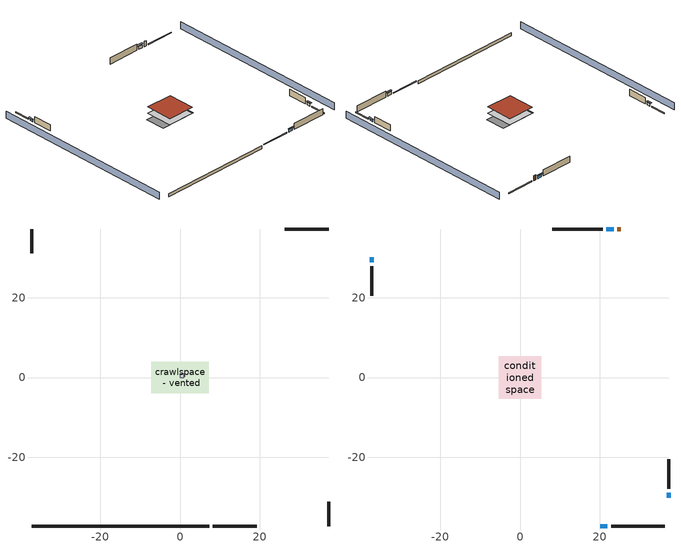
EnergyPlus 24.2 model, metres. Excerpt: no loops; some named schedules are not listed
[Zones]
crawlspace - vented
 floor foundation (Slab1 construction): -7.17,-3.98 -7.17,3.98 7.17,3.98 7.17,-3.98 z-0.91
 wall outside (RimJoist1 construction): 8.23,-37.29 19.27,-37.29 z0.3:0.61
 wall outside (RimJoist2 construction): -37.29,37.29 -37.29,31.16 z0.3:0.61
 wall outside (RimJoist3 construction): 37.29,37.29 26.25,37.29 z0.3:0.61
 wall outside (RimJoist4 construction): 37.29,-37.29 37.29,-31.16 z0.3:0.61
 wall foundation (FoundationWall1 construction): -37.29,-37.29 7.3,-37.29 z-0.91:0.3
furnace airloop ret air zone
 floor adiabatic (AdiabaticConst): 0,0 0,1 1,1 1,0 z0
 wall adiabatic (AdiabaticConst): 0,1 0,0 1,0 1,1 0,1 z0:1
 ceiling adiabatic (AdiabaticConst): 1,0 1,1 0,1 0,0 z1
conditioned space
 floor to crawlspace - vented (Floor1 construction): -5.34,-5.34 -5.34,5.34 5.34,5.34 5.34,-5.34 z0.3
 wall outside (AdiabaticWallConstruction 1): 25.33,37.29 24.41,37.29 z0.3:2.34
 wall outside (AdiabaticWallConstruction): 20.19,-37.29 21.96,-37.29 / 23.48,37.29 21.72,37.29 z0.3:1.49; -37.29,30.23 -37.29,28.92 / 37.29,-30.23 37.29,-28.92 z0.3:1.19
 wall outside (Wall1 construction): 22.89,-37.29 36.36,-37.29 z0.3:2.74
 wall outside (Wall2 construction): -37.29,27.99 -37.29,20.5 z0.3:2.74
 wall outside (Wall3 construction): 20.79,37.29 8.08,37.29 z0.3:2.74
 wall outside (Wall4 construction): 37.29,-27.99 37.29,-20.5 z0.3:2.74
 window (WindowConstruction): 20.2,-37.29 21.96,-37.29 z0.3:1.49
 window (WindowConstruction 1): -37.29,30.23 -37.29,28.92 z0.3:1.19
 window (WindowConstruction 2): 23.48,37.29 21.72,37.29 z0.3:1.49
 window (WindowConstruction 3): 37.29,-30.23 37.29,-28.92 z0.3:1.19
 door (Door): 25.33,37.29 24.41,37.29 z0.3:2.34
 roof outside (Roof1 construction): -5.34,5.34 -5.34,-5.34 5.34,-5.34 5.34,5.34 z2.74
shading: -41.86,37.29 -41.86,-37.29 / 41.86,-37.29 41.86,37.29 z0:2.74; 22.27,-37.29 19.89,-37.29 19.89,-37.9 22.27,-37.9 z1.8; -37.29,28.61 -37.29,30.54 -37.9,30.54 -37.9,28.61 z1.49; 21.41,37.29 23.79,37.29 23.79,37.9 21.41,37.9 z1.8; 37.29,-28.61 37.29,-30.54 37.9,-30.54 37.9,-28.61 z1.49
[Building]
Building 1: Terrain=Suburbs
[Site:Location]
Portland Intl Arpt_OR: Latitude {deg}=45.59; Longitude {deg}=-122.6; Time Zone {hr}=-8; Elevation {m}=33; Keep Site Location Information=Yes
[Site:GroundTemperature:Shallow]
10.2558, 8.96328, 8.85977, 9.47314, 11.9355, 14.3863, 16.5111, 17.8571, 17.9714, 16.8767, 14.8061, 12.4304
[Site:WaterMainsTemperature]
Calculation Method=Schedule; Temperature Schedule=mains temperature schedule
[Material] Roughness=Rough; Thermal Absorptance=0.9
Name | Thickness {m} | Conductivity {W/m-K} | Density {kg/m3} | Specific Heat {J/kg-K} | Solar Absorptance | Visible Absorptance
asphalt or fiberglass shingles | 0.00635 | 0.162714 | 1121.4 | 1465.45 | 0.85 | 0.85
concrete 8.0 in. | 0.2032 | 1.803125 | 2242.8 | 837.4 | 0.7 | 0.7
door material | 0.04445 | 0.0612267 | 512.64 | 1214.23 | 0.7 | 0.7
floor covering | 0.0127 | 0.0433444 | 54.468 | 1339.84 | 0.6 | 0.6
floor stud and cavity | 0.1397 | 0.923637 | 92.3553 | 1139.71 | 0.7 | 0.7
furniture material conditioned space 1 | 0.1524 | 0.115458 | 640.8 | 1214.23 | 0.6 | 0.6
gypsum board | 0.0127 | 0.160291 | 801 | 837.4 | 0.6 | 0.6
osb sheathing 0.5 in. | 0.0127 | 0.115458 | 512.64 | 1214.23 | 0.7 | 0.7
osb sheathing 0.75 in. | 0.01905 | 0.115458 | 512.64 | 1214.23 | 0.7 | 0.7
rim joist stud and cavity | 0.0508 | 0.178688 | 50.32683 | 1063.81 | 0.6 | 0.6
roof rigid ins | 0.051816 | 0.029427 | 32.04 | 1214.23 | 0.7 | 0.7
roof stud and cavity | 0.2032 | 0.133729 | 78.34581 | 1123.46 | 0.7 | 0.7
soil 0.5 in. | 0.0127 | 1.3848 | 1842.3 | 418.7 | 0.7 | 0.7
wall rigid ins | 0.512978 | 0.029427 | 32.04 | 1214.23 | 0.7 | 0.7
wall stud and cavity | 0.1397 | 0.550994 | 139.0536 | 1170.24 | 0.7 | 0.7
wall stud and cavity 1 | 0.0889 | 0.380278 | 52.3479 | 1209.89 | 0.7 | 0.7
wall stud and cavity 2 | 0.0889 | 0.391764 | 83.0341 | 1211.67 | 0.7 | 0.7
wood siding | 0.0254 | 0.102417 | 544.68 | 1172.36 | 0.85 | 0.85
wood siding 1; wood siding 2 | 0.0254 | 0.102417 | 544.68 | 1172.36 | 0.7 | 0.7
[Material:NoMass]
Adiabatic: Roughness=Rough; Thermal Resistance {m2-K/W}=176.1; Thermal Absorptance=0.9; Solar Absorptance=0.7; Visible Absorptance=0.7
[WindowMaterial:SimpleGlazingSystem]
WindowMaterial: U-Factor {W/m2-K}=2.66866; Solar Heat Gain Coefficient=0.54
[Construction]
AdiabaticConst: Adiabatic
AdiabaticWallConstruction: wood siding 1, wall rigid ins, wall stud and cavity 1, gypsum board
AdiabaticWallConstruction 1: wood siding 2, wall rigid ins, wall stud and cavity 1, gypsum board
Door: door material
Floor1 construction: floor stud and cavity, osb sheathing 0.75 in., floor covering
FoundationWall1 construction: concrete 8.0 in.
furniture construction conditioned space 1: furniture material conditioned space 1
PartitionWallConstruction: gypsum board, wall stud and cavity 2, gypsum board
RimJoist1 construction; RimJoist2 construction; RimJoist3 construction; RimJoist4 construction: wood siding, rim joist stud and cavity
Roof1 construction: asphalt or fiberglass shingles, roof rigid ins, osb sheathing 0.75 in., roof stud and cavity, gypsum board
Slab1 construction: soil 0.5 in.
Wall1 construction; Wall2 construction; Wall3 construction; Wall4 construction: wood siding, osb sheathing 0.5 in., wall stud and cavity, gypsum board
WindowConstruction; WindowConstruction 1; WindowConstruction 2; WindowConstruction 3: WindowMaterial
[Zone] Multiplier=1
Name | Volume {m3} | Part of Total Floor Area
conditioned space | 278.185 | Yes
crawlspace - vented | 139.092 | Yes
furnace airloop ret air zone | 1 | No
[Space]
Name | Zone | Volume {m3} | Space Type
conditioned space 1 | conditioned space | 278.185
crawlspace - vented 1 | crawlspace - vented | 139.092
furnace airloop ret air space | furnace airloop ret air zone |  | Plenum Space Type
[SurfaceProperty:IncidentSolarMultiplier] Incident Solar Multiplier=1; Incident Solar Multiplier Schedule=trans schedule winter=0.85 summer=0.7
Window1; Window2; Window3; Window4
[InternalMass] Zone or ZoneList=conditioned space; Space or SpaceList=conditioned space 1
Name | Construction | Surface Area {m2}
furniture mass conditioned space 1 | furniture construction conditioned space 1 | 45.63397
partition wall mass | PartitionWallConstruction | 114.085
[Lights]
interior lighting: Zone or ZoneList or Space or SpaceList=conditioned space 1; Schedule=lighting_interior; Design Level Calculation Method=LightingLevel; Lighting Level {W}=177.193; Return Air Fraction=0; Fraction Radiant=0.6; Fraction Visible=0.2; Fraction Replaceable=1
[People]
occupants: Zone or ZoneList or Space or SpaceList=conditioned space 1; Number of People Schedule=occupants; Number of People Calculation Method=People; Number of People=3; Fraction Radiant=0.314171; Sensible Heat Fraction=0.56303; Activity Level Schedule=occupants activity schedule; Carbon Dioxide Generation Rate {m3/s-W}=0; Enable ASHRAE 55 Comfort Warnings=No; Mean Radiant Temperature Calculation Type=EnclosureAveraged
[ElectricEquipment] Zone or ZoneList or Space or SpaceList=conditioned space 1; Design Level Calculation Method=EquipmentLevel
Name | Schedule | Design Level {W} | Fraction Latent | Fraction Radiant | Fraction Lost
ceiling fan | ceiling_fan | 18.6451 | 0 | 0.558 | 0
clothes dryer | clothes_dryer | 2358 | 0.015 | 0.081 | 0.85
clothes washer | clothes_washer | 86.73 | 0.03 | 0.162 | 0.7
cooking range | cooking_range | 643.173 | 0.08 | 0.432 | 0.2
dishwasher | dishwasher | 240.889 | 0.3 | 0.18 | 0.4
freezer | freezer schedule | 194.914 | 0 | 0.6 | 0
fridge | fridge schedule | 41.5354 | 0 | 0.6 | 0
mech vent bath fan 0 | mech vent bath fan 0 schedule | 30 | 0 | 0 | 1
mech vent house fan | mech vent house fan schedule | 0 | 0 | 0 | 1
mech vent house fan cfis | mech vent house fan cfis schedule | 0 | 0 | 0 | 0
mech vent range fan 0 | mech vent range fan 0 schedule | 30 | 0 | 0 | 1
misc plug loads | plug_loads_other | 166.669 | 0.021 | 0.558 | 0.049
misc tv | plug_loads_tv | 213.067 | 0 | 0.6 | 0
whole house fan | Always On Discrete | 0 | 0 | 0 | 1
[OtherEquipment] Design Level Calculation Method=EquipmentLevel
Name | Fuel Type | Zone or ZoneList or Space or SpaceList | Schedule | Design Level {W} | Fraction Latent | Fraction Radiant | Fraction Lost
clothes dryer 1 | Electricity | conditioned space 1 | clothes_dryer | 0 | 0.015 | 0.081 | 0.85
cooking range 1 | Electricity | conditioned space 1 | cooking_range | 0 | 0.08 | 0.432 | 0.2
furnace airloop_0 SupCondToLv; furnace airloop_0 SupSensLkToCond; mech vent house fan sensible load; water heater sens | None | conditioned space 1 | Always On Discrete | 0 | 0 | 0 | 0
furnace airloop_0 SupLatLkToCond; mech vent house fan latent load; water heater lat | None | conditioned space 1 | Always On Discrete | 0 | 1 | 0 | 0
general water use latent | None | conditioned space 1 | general water use schedule | 62.594 | 1 | 0 | 0
general water use sensible | None | conditioned space 1 | general water use schedule | -61.6891 | 0 | 0.6 | 0
water heater energy adjustment1 | Electricity | conditioned space 1 | Always On Discrete | 0.01 | 0 | 0 | 1
furnace airloop_0 RetCondToDZ; furnace airloop_0 SupCondToDZ; furnace airloop_0 SupSensLkToDZ | None | crawlspace - vented 1 | Always On Discrete | 0 | 0 | 0 | 0
furnace airloop_0 SupLatLkToDZ | None | crawlspace - vented 1 | Always On Discrete | 0 | 1 | 0 | 0
furnace airloop_0 RetCondToRP; furnace airloop_0 RetSensLkToRP | None | furnace airloop ret air space | Always On Discrete | 0 | 0 | 0 | 0
furnace airloop_0 RetLatLkToRP | None | furnace airloop ret air space | Always On Discrete | 0 | 1 | 0 | 0
[ZoneInfiltration:DesignFlowRate] Schedule=Always On Discrete
Name | Zone or ZoneList or Space or SpaceList | Design Flow Rate Calculation Method | Design Flow Rate {m3/s} | Air Changes per Hour {1/hr} | Constant Term Coefficient | Temperature Term Coefficient | Velocity Term Coefficient | Velocity Squared Term Coefficient
infil flow; natural vent flow; whole house fan flow | conditioned space 1 | Flow/Zone | 0
crawlspace_vented 1 duct leakage imbalance infil flow | crawlspace - vented 1 | Flow/Zone | 0
infil crawlspace - vented 1 | crawlspace - vented 1 | AirChanges/Hour |  | 2.6013 | 1 | 0 | 0 | 0
[ZoneMixing] Schedule=Always On Continuous; Design Flow Rate Calculation Method=Flow/Zone; Design Flow Rate {m3/s}=0
Name | Zone or Space | Source Zone or Space
furnace airloop_0 ZoneMixDZToCond mix | conditioned space | crawlspace - vented
furnace airloop_0 ZoneMixCondToDZ mix | crawlspace - vented | conditioned space
[SurfaceProperty:ExposedFoundationPerimeter]
Slab1: Exposed Perimeter Calculation Method=TotalExposedPerimeter; Total Exposed Perimeter {m}=44.59224
[SpaceList]
Plenum Space Type: furnace airloop ret air space
[AvailabilityManager:Scheduled] Schedule=Always On Discrete
furnace airloop Availability Manager; room ac airloop Availability Manager
[AirLoopHVAC:ReturnPlenum]
Air Loop HVAC Return Plenum 1: Zone=furnace airloop ret air zone
[WaterUse:Equipment]
dishwasher: Peak Flow Rate {m3/s}=4.02705e-06; Flow Rate Fraction Schedule=hot_water_dishwasher
[Foundation:Kiva]
Foundation Kiva 1: Initial Indoor Air Temperature {C}=8.49991; Wall Height Above Grade {m}=0.3048; Wall Depth Below Slab {m}=0.2032
[Foundation:Kiva:Settings]
Soil Conductivity {W/m-K}=1.3848; Soil Density {kg/m3}=1842.3; Soil Specific Heat {J/kg-K}=418.7; Ground Solar Absorptivity=0.9; Ground Thermal Absorptivity=0.9; Ground Surface Roughness {m}=0.03; Far-Field Width {m}=40; Deep-Ground Boundary Condition=ZeroFlux; Deep-Ground Depth {m}=40; Minimum Cell Dimension {m}=0.2; Maximum Cell Growth Coefficient=3; Simulation Timestep=Timestep
[Exterior:Lights]
exterior lighting: Schedule=exterior lighting schedule; Design Level {W}=6.19068
[ElectricLoadCenter:Storage:LiIonNMCBattery]
Vehicle1 li ion: Availability Schedule=Always On Discrete; Radiative Fraction=0; Lifetime Model=None; Number of Cells in Series=15; Number of Strings in Parallel=494; Initial Fractional State of Charge=0.950003; DC to DC Charging Efficiency=1; Battery Mass {kg}=784.971; Battery Surface Area {m2}=5.64764; Battery Specific Heat Capacity {J/kg-K}=1500; Heat Transfer Coefficient Between Battery and Ambient {W/m2-K}=7.5; Fully Charged Cell Voltage {V}=3.342; Cell Voltage at End of Exponential Zone {V}=3.342; Cell Voltage at End of Nominal Zone {V}=3.342; Default Nominal Cell Voltage {V}=3.342; Fully Charged Cell Capacity {Ah}=3.2; Fraction of Cell Capacity Removed at the End of Exponential Zone=0.8075; Fraction of Cell Capacity Removed at the End of Nominal Zone=0.976875; Charge Rate at Which Voltage vs Capacity Curve Was Generated=1; Battery Cell Internal Electrical Resistance {ohms}=0.002
[ElectricLoadCenter:Storage:Converter]
Vehicle1 li ion converter: Availability Schedule=Always On Discrete; Power Conversion Efficiency Method=SimpleFixed; Simple Fixed Efficiency=1; Ancillary Power Consumed In Standby {W}=0; Radiative Fraction=0
[ElectricLoadCenter:Distribution]
Vehicle1 elec load center dist: Electrical Buss Type=AlternatingCurrentWithStorage; Electrical Storage Object=Vehicle1 li ion; Storage Operation Scheme=TrackChargeDischargeSchedules; Storage Converter Object=Vehicle1 li ion converter; Maximum Storage State of Charge Fraction=0.950003; Minimum Storage State of Charge Fraction=0.149991; Design Storage Control Charge Power {W}=1600; Storage Charge Power Fraction Schedule=electric_vehicle_charging; Design Storage Control Discharge Power {W}=10891.5; Storage Discharge Power Fraction Schedule=electric_vehicle_discharging
[EnergyManagementSystem:GlobalVariable]
furnace_airloop_0_DuctImbalLkExhFanEquivCond
furnace_airloop_0_DuctImbalLkExhFanEquivDZ
furnace_airloop_0_DuctImbalLkSupFanEquivCond
furnace_airloop_0_DuctImbalLkSupFanEquivDZ
furnace_airloop_0_DZ_T
furnace_airloop_0_DZ_W
furnace_airloop_0_RetCondToDZ
furnace_airloop_0_RetCondToRP
furnace_airloop_0_RetLatLkToRP
furnace_airloop_0_RetSensLkToRP
furnace_airloop_0_SupCondToDZ
furnace_airloop_0_SupCondToLv
furnace_airloop_0_SupLatLkToCond
furnace_airloop_0_SupLatLkToDZ
furnace_airloop_0_SupSensLkToCond
furnace_airloop_0_SupSensLkToDZ
furnace_airloop_0_ZoneMixCondToDZ
furnace_airloop_0_ZoneMixDZToCond
furnace_airloop_AH_MFR
furnace_airloop_AH_Tout
furnace_airloop_AH_VFR
furnace_airloop_AH_Wout
furnace_airloop_Fan_RTF
furnace_airloop_RA_T
furnace_airloop_Ra_W
infil_program_Qfan
infil_program_Qinf
natural_vent_program_Qnv
natural_vent_program_Qwhf
room_ac_airloop_Fan_RTF
[EnergyManagementSystem:Sensor]
Name | Output:Variable or Output:Meter Index Key | Output:Variable or Output:Meter
airflow_gain | infil flow | Infiltration Sensible Heat Gain Energy
airflow_gain_1 | natural vent flow | Infiltration Sensible Heat Gain Energy
airflow_gain_2 | whole house fan flow | Infiltration Sensible Heat Gain Energy
airflow_loss | infil flow | Infiltration Sensible Heat Loss Energy
airflow_loss_1 | natural vent flow | Infiltration Sensible Heat Loss Energy
airflow_loss_2 | whole house fan flow | Infiltration Sensible Heat Loss Energy
charge_sch_sensor | electric_vehicle_charging | Schedule Value
clg_load_cond |  | Cooling:EnergyTransfer:Zone:CONDITIONED SPACE
clg_load_duct |  | Cooling:EnergyTransfer:Zone:FURNACE AIRLOOP RET AIR ZONE
clg_sp_s; clg_sp_s_1 | cooling setpoint | Schedule Value
clothes_dryer_exhaust_0_sch_s | clothes_dryer | Schedule Value
cool_season | cooling season schedule | Schedule Value
discharge_sch_sensor | electric_vehicle_discharging | Schedule Value
ducts_conv | furnace airloop_0 RetCondToRP | Other Equipment Convective Heating Energy
ducts_conv_1 | furnace airloop_0 RetLatLkToRP | Other Equipment Convective Heating Energy
ducts_conv_2 | furnace airloop_0 RetSensLkToRP | Other Equipment Convective Heating Energy
ducts_conv_3 | furnace airloop_0 SupCondToLv | Other Equipment Convective Heating Energy
ducts_conv_4 | furnace airloop_0 SupLatLkToCond | Other Equipment Convective Heating Energy
ducts_conv_5 | furnace airloop_0 SupSensLkToCond | Other Equipment Convective Heating Energy
ducts_rad | furnace airloop_0 RetCondToRP | Other Equipment Radiant Heating Energy
ducts_rad_1 | furnace airloop_0 RetLatLkToRP | Other Equipment Radiant Heating Energy
ducts_rad_2 | furnace airloop_0 RetSensLkToRP | Other Equipment Radiant Heating Energy
ducts_rad_3 | furnace airloop_0 SupCondToLv | Other Equipment Radiant Heating Energy
ducts_rad_4 | furnace airloop_0 SupLatLkToCond | Other Equipment Radiant Heating Energy
ducts_rad_5 | furnace airloop_0 SupSensLkToCond | Other Equipment Radiant Heating Energy
furnace_airloop_0_DZ_T_s | crawlspace - vented | Zone Air Temperature
furnace_airloop_0_DZ_W_s | crawlspace - vented | Zone Mean Air Humidity Ratio
furnace_airloop_AH_MFR_s | Node 14 | System Node Mass Flow Rate
furnace_airloop_AH_Tout_s | Node 14 | System Node Temperature
furnace_airloop_AH_VFR_s | Node 14 | System Node Current Density Volume Flow Rate
furnace_airloop_AH_Wout_s | Node 14 | System Node Humidity Ratio
furnace_airloop_RA_T_s | Node 17 | System Node Temperature
furnace_airloop_Ra_W_s | Node 17 | System Node Humidity Ratio
htg_load_cond |  | Heating:EnergyTransfer:Zone:CONDITIONED SPACE
htg_load_duct |  | Heating:EnergyTransfer:Zone:FURNACE AIRLOOP RET AIR ZONE
htg_sp_s; htg_sp_s_1 | heating setpoint | Schedule Value
hvac_availability_schedule_s | hvac availability schedule | Schedule Value
ig_ee_conv | ceiling fan | Electric Equipment Convective Heating Energy
ig_ee_conv_1 | clothes dryer | Electric Equipment Convective Heating Energy
ig_ee_conv_3 | cooking range | Electric Equipment Convective Heating Energy
ig_ee_conv_4 | dishwasher | Electric Equipment Convective Heating Energy
ig_ee_conv_5 | freezer | Electric Equipment Convective Heating Energy
ig_ee_conv_6 | fridge | Electric Equipment Convective Heating Energy
ig_ee_conv_7 | misc plug loads | Electric Equipment Convective Heating Energy
ig_ee_conv_8 | misc tv | Electric Equipment Convective Heating Energy
ig_ee_conv_9 | whole house fan | Electric Equipment Convective Heating Energy
ig_ee_rad | ceiling fan | Electric Equipment Radiant Heating Energy
ig_ee_rad_1 | clothes dryer | Electric Equipment Radiant Heating Energy
ig_ee_rad_3 | cooking range | Electric Equipment Radiant Heating Energy
ig_ee_rad_4 | dishwasher | Electric Equipment Radiant Heating Energy
ig_ee_rad_5 | freezer | Electric Equipment Radiant Heating Energy
ig_ee_rad_6 | fridge | Electric Equipment Radiant Heating Energy
ig_ee_rad_7 | misc plug loads | Electric Equipment Radiant Heating Energy
ig_ee_rad_8 | misc tv | Electric Equipment Radiant Heating Energy
ig_ee_rad_9 | whole house fan | Electric Equipment Radiant Heating Energy
ig_lgt_conv | interior lighting | Lights Convective Heating Energy
ig_lgt_rad | interior lighting | Lights Radiant Heating Energy
ig_lgt_vis | interior lighting | Lights Visible Radiation Heating Energy
ig_oe_conv | clothes dryer 1 | Other Equipment Convective Heating Energy
ig_oe_conv_1 | cooking range 1 | Other Equipment Convective Heating Energy
ig_oe_conv_2 | general water use latent | Other Equipment Convective Heating Energy
ig_oe_conv_3 | general water use sensible | Other Equipment Convective Heating Energy
ig_oe_conv_4 | water heater energy adjustment1 | Other Equipment Convective Heating Energy
ig_oe_conv_5 | water heater lat | Other Equipment Convective Heating Energy
ig_oe_conv_6 | water heater sens | Other Equipment Convective Heating Energy
ig_oe_rad | clothes dryer 1 | Other Equipment Radiant Heating Energy
ig_oe_rad_1 | cooking range 1 | Other Equipment Radiant Heating Energy
ig_oe_rad_2 | general water use latent | Other Equipment Radiant Heating Energy
ig_oe_rad_3 | general water use sensible | Other Equipment Radiant Heating Energy
ig_oe_rad_4 | water heater energy adjustment1 | Other Equipment Radiant Heating Energy
ig_oe_rad_5 | water heater lat | Other Equipment Radiant Heating Energy
ig_oe_rad_6 | water heater sens | Other Equipment Radiant Heating Energy
ig_ppl_conv | occupants | People Convective Heating Energy
ig_ppl_rad | occupants | People Radiant Heating Energy
im_conv | furniture mass conditioned space 1 | Surface Inside Face Convection Heat Gain Energy
im_conv_1 | partition wall mass | Surface Inside Face Convection Heat Gain Energy
im_ig | furniture mass conditioned space 1 | Surface Inside Face Internal Gains Radiation Heat Gain Energy
im_ig_1 | partition wall mass | Surface Inside Face Internal Gains Radiation Heat Gain Energy
im_lgt | furniture mass conditioned space 1 | Surface Inside Face Lights Radiation Heat Gain Energy
im_lgt_1 | partition wall mass | Surface Inside Face Lights Radiation Heat Gain Energy
im_sol | furniture mass conditioned space 1 | Surface Inside Face Solar Radiation Heat Gain Energy
im_sol_1 | partition wall mass | Surface Inside Face Solar Radiation Heat Gain Energy
im_surf | furniture mass conditioned space 1 | Surface Inside Face Net Surface Thermal Radiation Heat Gain Energy
im_surf_1 | partition wall mass | Surface Inside Face Net Surface Thermal Radiation Heat Gain Energy
mech_vent_bath_fan_0_sch_s | mech vent bath fan 0 schedule | Schedule Value
mech_vent_range_fan_0_sch_s | mech vent range fan 0 schedule | Schedule Value
mv_conv | mech vent bath fan 0 | Electric Equipment Convective Heating Energy
mv_conv_1 | mech vent house fan | Electric Equipment Convective Heating Energy
mv_conv_2 | mech vent house fan cfis | Electric Equipment Convective Heating Energy
mv_conv_3 | mech vent range fan 0 | Electric Equipment Convective Heating Energy
mv_conv_4 | mech vent house fan latent load | Other Equipment Convective Heating Energy
mv_conv_5 | mech vent house fan sensible load | Other Equipment Convective Heating Energy
mv_rad | mech vent bath fan 0 | Electric Equipment Radiant Heating Energy
mv_rad_1 | mech vent house fan | Electric Equipment Radiant Heating Energy
mv_rad_2 | mech vent house fan cfis | Electric Equipment Radiant Heating Energy
mv_rad_3 | mech vent range fan 0 | Electric Equipment Radiant Heating Energy
mv_rad_4 | mech vent house fan latent load | Other Equipment Radiant Heating Energy
mv_rad_5 | mech vent house fan sensible load | Other Equipment Radiant Heating Energy
natural_vent_s | natural vent schedule | Schedule Value
out_pb_s |  | Site Outdoor Air Barometric Pressure
out_wt_s |  | Site Outdoor Air Humidity Ratio
site_temp | Environment | Site Outdoor Air Drybulb Temperature
site_vw_s |  | Site Wind Speed
soc_sensor | Vehicle1 li ion | Electric Storage Charge Fraction
ss_back_out | Window1 | Surface Window Shortwave from Zone Back Out Window Heat Transfer Rate
ss_back_out_1 | Window2 | Surface Window Shortwave from Zone Back Out Window Heat Transfer Rate
ss_back_out_2 | Window3 | Surface Window Shortwave from Zone Back Out Window Heat Transfer Rate
ss_back_out_3 | Window4 | Surface Window Shortwave from Zone Back Out Window Heat Transfer Rate
ss_conv | Door1 | Surface Inside Face Convection Heat Gain Energy
ss_conv_1 | Window1 | Surface Inside Face Convection Heat Gain Energy
ss_conv_2 | Window2 | Surface Inside Face Convection Heat Gain Energy
ss_conv_3 | Window3 | Surface Inside Face Convection Heat Gain Energy
ss_conv_4 | Window4 | Surface Inside Face Convection Heat Gain Energy
ss_ig | Door1 | Surface Inside Face Internal Gains Radiation Heat Gain Energy
ss_ig_1 | Window1 | Surface Inside Face Internal Gains Radiation Heat Gain Energy
ss_ig_2 | Window2 | Surface Inside Face Internal Gains Radiation Heat Gain Energy
ss_ig_3 | Window3 | Surface Inside Face Internal Gains Radiation Heat Gain Energy
ss_ig_4 | Window4 | Surface Inside Face Internal Gains Radiation Heat Gain Energy
ss_lgt | Door1 | Surface Inside Face Lights Radiation Heat Gain Energy
ss_sol | Door1 | Surface Inside Face Solar Radiation Heat Gain Energy
ss_surf | Door1 | Surface Inside Face Net Surface Thermal Radiation Heat Gain Energy
ss_surf_1 | Window1 | Surface Inside Face Net Surface Thermal Radiation Heat Gain Energy
ss_surf_2 | Window2 | Surface Inside Face Net Surface Thermal Radiation Heat Gain Energy
ss_surf_3 | Window3 | Surface Inside Face Net Surface Thermal Radiation Heat Gain Energy
ss_surf_4 | Window4 | Surface Inside Face Net Surface Thermal Radiation Heat Gain Energy
ss_trans_in | Window1 | Surface Window Transmitted Solar Radiation Rate
ss_trans_in_1 | Window2 | Surface Window Transmitted Solar Radiation Rate
ss_trans_in_2 | Window3 | Surface Window Transmitted Solar Radiation Rate
ss_trans_in_3 | Window4 | Surface Window Transmitted Solar Radiation Rate
ss_trans_out | Window1 | Surface Inside Face Initial Transmitted Diffuse Transmitted Out Window Solar Radiation Rate
ss_trans_out_1 | Window2 | Surface Inside Face Initial Transmitted Diffuse Transmitted Out Window Solar Radiation Rate
ss_trans_out_2 | Window3 | Surface Inside Face Initial Transmitted Diffuse Transmitted Out Window Solar Radiation Rate
ss_trans_out_3 | Window4 | Surface Inside Face Initial Transmitted Diffuse Transmitted Out Window Solar Radiation Rate
s_conv | Floor1 | Surface Inside Face Convection Heat Gain Energy
s_conv_1 | Roof1 | Surface Inside Face Convection Heat Gain Energy
s_conv_2 | Wall1 | Surface Inside Face Convection Heat Gain Energy
s_conv_3 | Wall2 | Surface Inside Face Convection Heat Gain Energy
s_conv_4 | Wall3 | Surface Inside Face Convection Heat Gain Energy
s_conv_5 | Wall4 | Surface Inside Face Convection Heat Gain Energy
s_ig | Floor1 | Surface Inside Face Internal Gains Radiation Heat Gain Energy
s_ig_1 | Roof1 | Surface Inside Face Internal Gains Radiation Heat Gain Energy
s_ig_2 | Wall1 | Surface Inside Face Internal Gains Radiation Heat Gain Energy
s_ig_3 | Wall2 | Surface Inside Face Internal Gains Radiation Heat Gain Energy
s_ig_4 | Wall3 | Surface Inside Face Internal Gains Radiation Heat Gain Energy
s_ig_5 | Wall4 | Surface Inside Face Internal Gains Radiation Heat Gain Energy
s_lgt | Floor1 | Surface Inside Face Lights Radiation Heat Gain Energy
s_lgt_1 | Roof1 | Surface Inside Face Lights Radiation Heat Gain Energy
